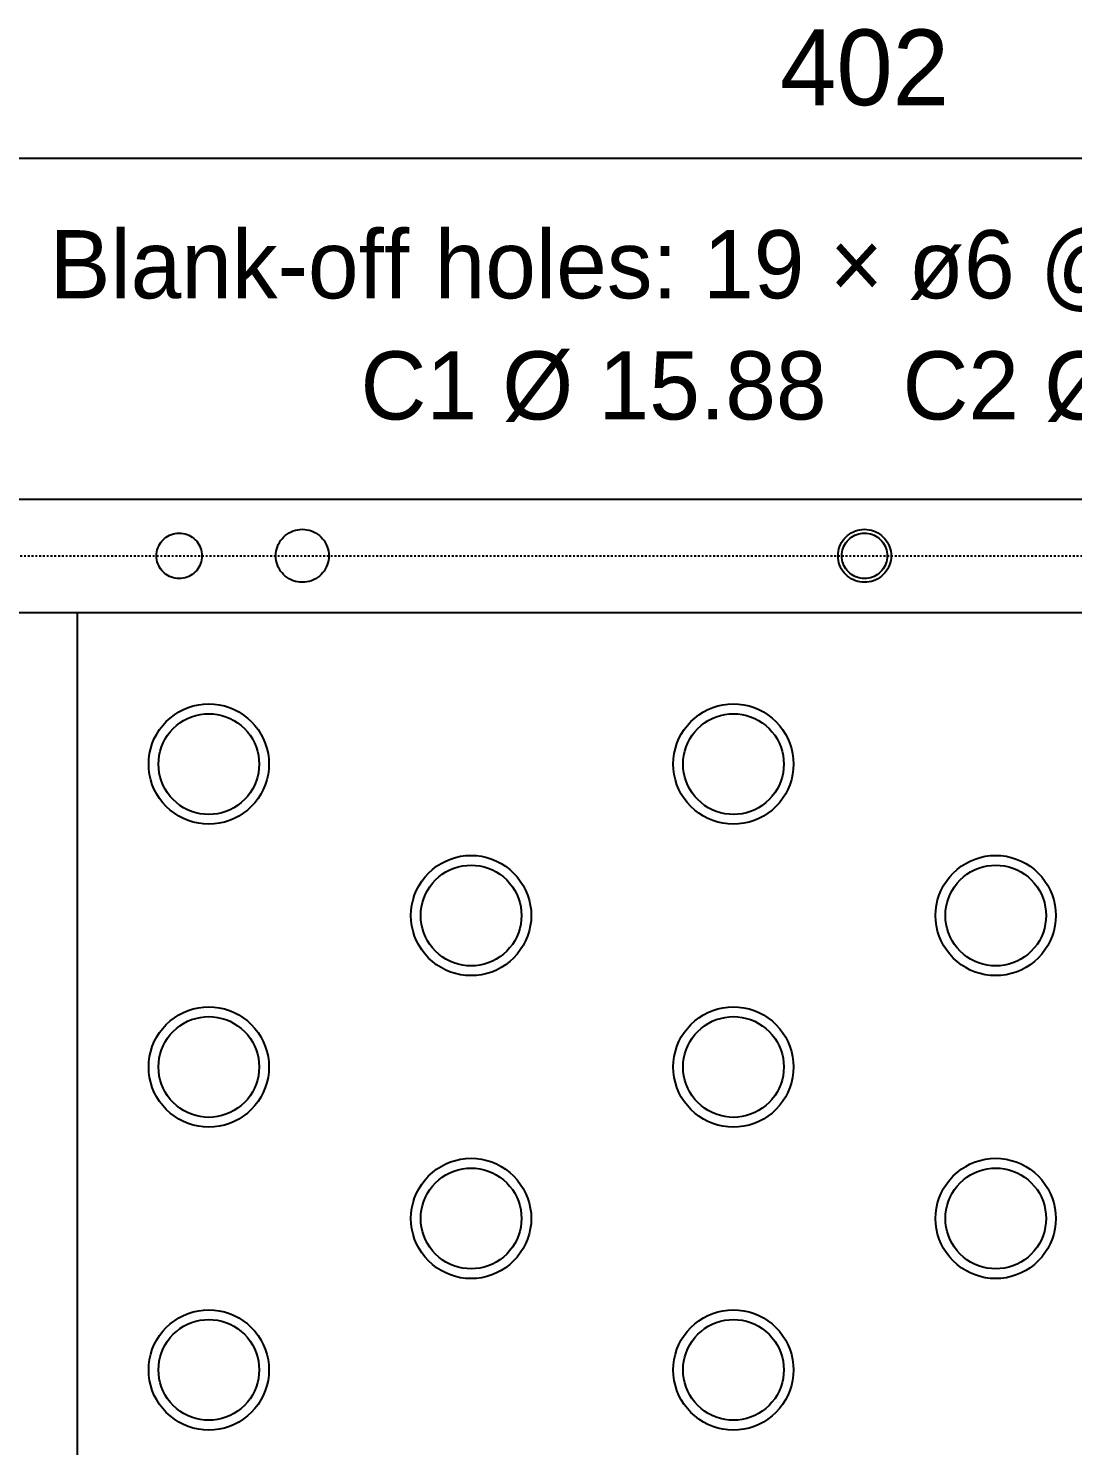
# Model space of a CAD drawing. Header units: millimetres. Extents: x 0 to 2033, y -1000001 to 3212.
# Drawn here: x 210.6 to 348.5, y 3025 to 3212.1 of the extents above; entities that cross this region are included whole.
import ezdxf
from ezdxf.enums import TextEntityAlignment as Align

# ---------------------------------------------------------------- set-up
doc = ezdxf.new("R2010")
doc.units = ezdxf.units.MM
doc.linetypes.add('DASHED', pattern=[0.5, 0.25, -0.25])
doc.layers.add('DRAWING', color=7, linetype='Continuous')
doc.layers.add('TEXT', color=7, linetype='Continuous')

msp = doc.modelspace()

# ---------------------------------------------------------------- linework, layer by layer
at = {"layer": 'DRAWING', "linetype": 'CONTINUOUS', "true_color": 0xff6a00}
msp.add_line((120, 3195), (522, 3195), dxfattribs=at)
at = {"layer": 'DRAWING', "linetype": 'CONTINUOUS', "true_color": 0x111111}
for p, q in [((120, 3150), (522, 3150)), ((120, 3135), (522, 3135))]:
    msp.add_line(p, q, dxfattribs=at)
at = {"layer": 'DRAWING', "linetype": 'DASHED', "true_color": 0xb000ff}
msp.add_line((128, 3142.5), (514, 3142.5), dxfattribs=at)
at = {"layer": 'DRAWING', "linetype": 'CONTINUOUS', "true_color": 0x222222}
for p, q in [((217.08, 3135), (424.92, 3135)), ((217.08, 335), (217.08, 3135))]:
    msp.add_line(p, q, dxfattribs=at)
at = {"layer": 'DRAWING', "linetype": 'CONTINUOUS', "true_color": 0x111111}
for points in [[(250.25, 3142.5), (250.24, 3142.19), (250.2, 3141.89), (250.13, 3141.59), (250.04, 3141.3), (249.92, 3141.02), (249.78, 3140.75), (249.62, 3140.49), (249.43, 3140.25), (249.22, 3140.03), (249, 3139.82), (248.76, 3139.63), (248.5, 3139.47), (248.23, 3139.33), (247.95, 3139.21), (247.66, 3139.12), (247.36, 3139.05), (247.06, 3139.01), (246.75, 3139), (246.44, 3139.01), (246.14, 3139.05), (245.84, 3139.12), (245.55, 3139.21), (245.27, 3139.33), (245, 3139.47), (244.74, 3139.63), (244.5, 3139.82), (244.28, 3140.03), (244.07, 3140.25), (243.88, 3140.49), (243.72, 3140.75), (243.58, 3141.02), (243.46, 3141.3), (243.37, 3141.59), (243.3, 3141.89), (243.26, 3142.19), (243.25, 3142.5), (243.26, 3142.81), (243.3, 3143.11), (243.37, 3143.41), (243.46, 3143.7), (243.58, 3143.98), (243.72, 3144.25), (243.88, 3144.51), (244.07, 3144.75), (244.28, 3144.97), (244.5, 3145.18), (244.74, 3145.37), (245, 3145.53), (245.27, 3145.67), (245.55, 3145.79), (245.84, 3145.88), (246.14, 3145.95), (246.44, 3145.99), (246.75, 3146), (247.06, 3145.99), (247.36, 3145.95), (247.66, 3145.88), (247.95, 3145.79), (248.23, 3145.67), (248.5, 3145.53), (248.76, 3145.37), (249, 3145.18), (249.22, 3144.97), (249.43, 3144.75), (249.62, 3144.51), (249.78, 3144.25), (249.92, 3143.98), (250.04, 3143.7), (250.13, 3143.41), (250.2, 3143.11), (250.24, 3142.81), (250.25, 3142.5)], [(324.5, 3142.5), (324.49, 3142.19), (324.45, 3141.89), (324.38, 3141.59), (324.29, 3141.3), (324.17, 3141.02), (324.03, 3140.75), (323.87, 3140.49), (323.68, 3140.25), (323.47, 3140.03), (323.25, 3139.82), (323.01, 3139.63), (322.75, 3139.47), (322.48, 3139.33), (322.2, 3139.21), (321.91, 3139.12), (321.61, 3139.05), (321.31, 3139.01), (321, 3139), (320.69, 3139.01), (320.39, 3139.05), (320.09, 3139.12), (319.8, 3139.21), (319.52, 3139.33), (319.25, 3139.47), (318.99, 3139.63), (318.75, 3139.82), (318.53, 3140.03), (318.32, 3140.25), (318.13, 3140.49), (317.97, 3140.75), (317.83, 3141.02), (317.71, 3141.3), (317.62, 3141.59), (317.55, 3141.89), (317.51, 3142.19), (317.5, 3142.5), (317.51, 3142.81), (317.55, 3143.11), (317.62, 3143.41), (317.71, 3143.7), (317.83, 3143.98), (317.97, 3144.25), (318.13, 3144.51), (318.32, 3144.75), (318.53, 3144.97), (318.75, 3145.18), (318.99, 3145.37), (319.25, 3145.53), (319.52, 3145.67), (319.8, 3145.79), (320.09, 3145.88), (320.39, 3145.95), (320.69, 3145.99), (321, 3146), (321.31, 3145.99), (321.61, 3145.95), (321.91, 3145.88), (322.2, 3145.79), (322.48, 3145.67), (322.75, 3145.53), (323.01, 3145.37), (323.25, 3145.18), (323.47, 3144.97), (323.68, 3144.75), (323.87, 3144.51), (324.03, 3144.25), (324.17, 3143.98), (324.29, 3143.7), (324.38, 3143.41), (324.45, 3143.11), (324.49, 3142.81), (324.5, 3142.5)], [(233.5, 3142.5), (233.49, 3142.24), (233.45, 3141.98), (233.4, 3141.72), (233.32, 3141.47), (233.22, 3141.23), (233.1, 3141), (232.96, 3140.78), (232.8, 3140.57), (232.62, 3140.38), (232.43, 3140.2), (232.22, 3140.04), (232, 3139.9), (231.77, 3139.78), (231.53, 3139.68), (231.28, 3139.6), (231.02, 3139.55), (230.76, 3139.51), (230.5, 3139.5), (230.24, 3139.51), (229.98, 3139.55), (229.72, 3139.6), (229.47, 3139.68), (229.23, 3139.78), (229, 3139.9), (228.78, 3140.04), (228.57, 3140.2), (228.38, 3140.38), (228.2, 3140.57), (228.04, 3140.78), (227.9, 3141), (227.78, 3141.23), (227.68, 3141.47), (227.6, 3141.72), (227.55, 3141.98), (227.51, 3142.24), (227.5, 3142.5), (227.51, 3142.76), (227.55, 3143.02), (227.6, 3143.28), (227.68, 3143.53), (227.78, 3143.77), (227.9, 3144), (228.04, 3144.22), (228.2, 3144.43), (228.38, 3144.62), (228.57, 3144.8), (228.78, 3144.96), (229, 3145.1), (229.23, 3145.22), (229.47, 3145.32), (229.72, 3145.4), (229.98, 3145.45), (230.24, 3145.49), (230.5, 3145.5), (230.76, 3145.49), (231.02, 3145.45), (231.28, 3145.4), (231.53, 3145.32), (231.77, 3145.22), (232, 3145.1), (232.22, 3144.96), (232.43, 3144.8), (232.62, 3144.62), (232.8, 3144.43), (232.96, 3144.22), (233.1, 3144), (233.22, 3143.77), (233.32, 3143.53), (233.4, 3143.28), (233.45, 3143.02), (233.49, 3142.76), (233.5, 3142.5)], [(324, 3142.5), (323.99, 3142.24), (323.95, 3141.98), (323.9, 3141.72), (323.82, 3141.47), (323.72, 3141.23), (323.6, 3141), (323.46, 3140.78), (323.3, 3140.57), (323.12, 3140.38), (322.93, 3140.2), (322.72, 3140.04), (322.5, 3139.9), (322.27, 3139.78), (322.03, 3139.68), (321.78, 3139.6), (321.52, 3139.55), (321.26, 3139.51), (321, 3139.5), (320.74, 3139.51), (320.48, 3139.55), (320.22, 3139.6), (319.97, 3139.68), (319.73, 3139.78), (319.5, 3139.9), (319.28, 3140.04), (319.07, 3140.2), (318.88, 3140.38), (318.7, 3140.57), (318.54, 3140.78), (318.4, 3141), (318.28, 3141.23), (318.18, 3141.47), (318.1, 3141.72), (318.05, 3141.98), (318.01, 3142.24), (318, 3142.5), (318.01, 3142.76), (318.05, 3143.02), (318.1, 3143.28), (318.18, 3143.53), (318.28, 3143.77), (318.4, 3144), (318.54, 3144.22), (318.7, 3144.43), (318.88, 3144.62), (319.07, 3144.8), (319.28, 3144.96), (319.5, 3145.1), (319.73, 3145.22), (319.97, 3145.32), (320.22, 3145.4), (320.48, 3145.45), (320.74, 3145.49), (321, 3145.5), (321.26, 3145.49), (321.52, 3145.45), (321.78, 3145.4), (322.03, 3145.32), (322.27, 3145.22), (322.5, 3145.1), (322.72, 3144.96), (322.93, 3144.8), (323.12, 3144.62), (323.3, 3144.43), (323.46, 3144.22), (323.6, 3144), (323.72, 3143.77), (323.82, 3143.53), (323.9, 3143.28), (323.95, 3143.02), (323.99, 3142.76), (324, 3142.5)], [(241.05, 3115), (241.02, 3114.42), (240.95, 3113.85), (240.82, 3113.28), (240.65, 3112.73), (240.43, 3112.19), (240.16, 3111.68), (239.85, 3111.19), (239.49, 3110.73), (239.1, 3110.3), (238.67, 3109.91), (238.21, 3109.55), (237.72, 3109.24), (237.21, 3108.97), (236.67, 3108.75), (236.12, 3108.58), (235.55, 3108.45), (234.98, 3108.38), (234.4, 3108.35), (233.82, 3108.38), (233.25, 3108.45), (232.68, 3108.58), (232.13, 3108.75), (231.59, 3108.97), (231.07, 3109.24), (230.59, 3109.55), (230.13, 3109.91), (229.7, 3110.3), (229.31, 3110.73), (228.95, 3111.19), (228.64, 3111.68), (228.37, 3112.19), (228.15, 3112.73), (227.98, 3113.28), (227.85, 3113.85), (227.78, 3114.42), (227.75, 3115), (227.78, 3115.58), (227.85, 3116.15), (227.98, 3116.72), (228.15, 3117.27), (228.37, 3117.81), (228.64, 3118.32), (228.95, 3118.81), (229.31, 3119.27), (229.7, 3119.7), (230.13, 3120.09), (230.59, 3120.45), (231.07, 3120.76), (231.59, 3121.03), (232.13, 3121.25), (232.68, 3121.42), (233.25, 3121.55), (233.82, 3121.62), (234.4, 3121.65), (234.98, 3121.62), (235.55, 3121.55), (236.12, 3121.42), (236.67, 3121.25), (237.21, 3121.03), (237.72, 3120.76), (238.21, 3120.45), (238.67, 3120.09), (239.1, 3119.7), (239.49, 3119.27), (239.85, 3118.81), (240.16, 3118.32), (240.43, 3117.81), (240.65, 3117.27), (240.82, 3116.72), (240.95, 3116.15), (241.02, 3115.58), (241.05, 3115)], [(310.33, 3115), (310.3, 3114.42), (310.23, 3113.85), (310.1, 3113.28), (309.93, 3112.73), (309.71, 3112.19), (309.44, 3111.68), (309.13, 3111.19), (308.77, 3110.73), (308.38, 3110.3), (307.95, 3109.91), (307.49, 3109.55), (307, 3109.24), (306.49, 3108.97), (305.95, 3108.75), (305.4, 3108.58), (304.83, 3108.45), (304.26, 3108.38), (303.68, 3108.35), (303.1, 3108.38), (302.53, 3108.45), (301.96, 3108.58), (301.41, 3108.75), (300.87, 3108.97), (300.36, 3109.24), (299.87, 3109.55), (299.41, 3109.91), (298.98, 3110.3), (298.59, 3110.73), (298.23, 3111.19), (297.92, 3111.68), (297.65, 3112.19), (297.43, 3112.73), (297.26, 3113.28), (297.13, 3113.85), (297.06, 3114.42), (297.03, 3115), (297.06, 3115.58), (297.13, 3116.15), (297.26, 3116.72), (297.43, 3117.27), (297.65, 3117.81), (297.92, 3118.32), (298.23, 3118.81), (298.59, 3119.27), (298.98, 3119.7), (299.41, 3120.09), (299.87, 3120.45), (300.36, 3120.76), (300.87, 3121.03), (301.41, 3121.25), (301.96, 3121.42), (302.53, 3121.55), (303.1, 3121.62), (303.68, 3121.65), (304.26, 3121.62), (304.83, 3121.55), (305.4, 3121.42), (305.95, 3121.25), (306.49, 3121.03), (307, 3120.76), (307.49, 3120.45), (307.95, 3120.09), (308.38, 3119.7), (308.77, 3119.27), (309.13, 3118.81), (309.44, 3118.32), (309.71, 3117.81), (309.93, 3117.27), (310.1, 3116.72), (310.23, 3116.15), (310.3, 3115.58), (310.33, 3115)], [(275.69, 3095), (275.66, 3094.42), (275.59, 3093.85), (275.46, 3093.28), (275.29, 3092.73), (275.07, 3092.19), (274.8, 3091.68), (274.49, 3091.19), (274.13, 3090.73), (273.74, 3090.3), (273.31, 3089.91), (272.85, 3089.55), (272.37, 3089.24), (271.85, 3088.97), (271.31, 3088.75), (270.76, 3088.58), (270.19, 3088.45), (269.62, 3088.38), (269.04, 3088.35), (268.46, 3088.38), (267.89, 3088.45), (267.32, 3088.58), (266.77, 3088.75), (266.23, 3088.97), (265.72, 3089.24), (265.23, 3089.55), (264.77, 3089.91), (264.34, 3090.3), (263.95, 3090.73), (263.59, 3091.19), (263.28, 3091.68), (263.01, 3092.19), (262.79, 3092.73), (262.62, 3093.28), (262.49, 3093.85), (262.42, 3094.42), (262.39, 3095), (262.42, 3095.58), (262.49, 3096.15), (262.62, 3096.72), (262.79, 3097.27), (263.01, 3097.81), (263.28, 3098.32), (263.59, 3098.81), (263.95, 3099.27), (264.34, 3099.7), (264.77, 3100.09), (265.23, 3100.45), (265.72, 3100.76), (266.23, 3101.03), (266.77, 3101.25), (267.32, 3101.42), (267.89, 3101.55), (268.46, 3101.62), (269.04, 3101.65), (269.62, 3101.62), (270.19, 3101.55), (270.76, 3101.42), (271.31, 3101.25), (271.85, 3101.03), (272.37, 3100.76), (272.85, 3100.45), (273.31, 3100.09), (273.74, 3099.7), (274.13, 3099.27), (274.49, 3098.81), (274.8, 3098.32), (275.07, 3097.81), (275.29, 3097.27), (275.46, 3096.72), (275.59, 3096.15), (275.66, 3095.58), (275.69, 3095)], [(344.97, 3095), (344.94, 3094.42), (344.87, 3093.85), (344.74, 3093.28), (344.57, 3092.73), (344.35, 3092.19), (344.08, 3091.68), (343.77, 3091.19), (343.41, 3090.73), (343.02, 3090.3), (342.59, 3089.91), (342.13, 3089.55), (341.64, 3089.24), (341.13, 3088.97), (340.59, 3088.75), (340.04, 3088.58), (339.47, 3088.45), (338.9, 3088.38), (338.32, 3088.35), (337.74, 3088.38), (337.17, 3088.45), (336.6, 3088.58), (336.05, 3088.75), (335.51, 3088.97), (335, 3089.24), (334.51, 3089.55), (334.05, 3089.91), (333.62, 3090.3), (333.23, 3090.73), (332.87, 3091.19), (332.56, 3091.68), (332.29, 3092.19), (332.07, 3092.73), (331.9, 3093.28), (331.77, 3093.85), (331.7, 3094.42), (331.67, 3095), (331.7, 3095.58), (331.77, 3096.15), (331.9, 3096.72), (332.07, 3097.27), (332.29, 3097.81), (332.56, 3098.32), (332.87, 3098.81), (333.23, 3099.27), (333.62, 3099.7), (334.05, 3100.09), (334.51, 3100.45), (335, 3100.76), (335.51, 3101.03), (336.05, 3101.25), (336.6, 3101.42), (337.17, 3101.55), (337.74, 3101.62), (338.32, 3101.65), (338.9, 3101.62), (339.47, 3101.55), (340.04, 3101.42), (340.59, 3101.25), (341.13, 3101.03), (341.64, 3100.76), (342.13, 3100.45), (342.59, 3100.09), (343.02, 3099.7), (343.41, 3099.27), (343.77, 3098.81), (344.08, 3098.32), (344.35, 3097.81), (344.57, 3097.27), (344.74, 3096.72), (344.87, 3096.15), (344.94, 3095.58), (344.97, 3095)], [(241.05, 3075), (241.02, 3074.42), (240.95, 3073.85), (240.82, 3073.28), (240.65, 3072.73), (240.43, 3072.19), (240.16, 3071.68), (239.85, 3071.19), (239.49, 3070.73), (239.1, 3070.3), (238.67, 3069.91), (238.21, 3069.55), (237.72, 3069.24), (237.21, 3068.97), (236.67, 3068.75), (236.12, 3068.58), (235.55, 3068.45), (234.98, 3068.38), (234.4, 3068.35), (233.82, 3068.38), (233.25, 3068.45), (232.68, 3068.58), (232.13, 3068.75), (231.59, 3068.97), (231.07, 3069.24), (230.59, 3069.55), (230.13, 3069.91), (229.7, 3070.3), (229.31, 3070.73), (228.95, 3071.19), (228.64, 3071.68), (228.37, 3072.19), (228.15, 3072.73), (227.98, 3073.28), (227.85, 3073.85), (227.78, 3074.42), (227.75, 3075), (227.78, 3075.58), (227.85, 3076.15), (227.98, 3076.72), (228.15, 3077.27), (228.37, 3077.81), (228.64, 3078.32), (228.95, 3078.81), (229.31, 3079.27), (229.7, 3079.7), (230.13, 3080.09), (230.59, 3080.45), (231.07, 3080.76), (231.59, 3081.03), (232.13, 3081.25), (232.68, 3081.42), (233.25, 3081.55), (233.82, 3081.62), (234.4, 3081.65), (234.98, 3081.62), (235.55, 3081.55), (236.12, 3081.42), (236.67, 3081.25), (237.21, 3081.03), (237.72, 3080.76), (238.21, 3080.45), (238.67, 3080.09), (239.1, 3079.7), (239.49, 3079.27), (239.85, 3078.81), (240.16, 3078.32), (240.43, 3077.81), (240.65, 3077.27), (240.82, 3076.72), (240.95, 3076.15), (241.02, 3075.58), (241.05, 3075)], [(310.33, 3075), (310.3, 3074.42), (310.23, 3073.85), (310.1, 3073.28), (309.93, 3072.73), (309.71, 3072.19), (309.44, 3071.68), (309.13, 3071.19), (308.77, 3070.73), (308.38, 3070.3), (307.95, 3069.91), (307.49, 3069.55), (307, 3069.24), (306.49, 3068.97), (305.95, 3068.75), (305.4, 3068.58), (304.83, 3068.45), (304.26, 3068.38), (303.68, 3068.35), (303.1, 3068.38), (302.53, 3068.45), (301.96, 3068.58), (301.41, 3068.75), (300.87, 3068.97), (300.36, 3069.24), (299.87, 3069.55), (299.41, 3069.91), (298.98, 3070.3), (298.59, 3070.73), (298.23, 3071.19), (297.92, 3071.68), (297.65, 3072.19), (297.43, 3072.73), (297.26, 3073.28), (297.13, 3073.85), (297.06, 3074.42), (297.03, 3075), (297.06, 3075.58), (297.13, 3076.15), (297.26, 3076.72), (297.43, 3077.27), (297.65, 3077.81), (297.92, 3078.32), (298.23, 3078.81), (298.59, 3079.27), (298.98, 3079.7), (299.41, 3080.09), (299.87, 3080.45), (300.36, 3080.76), (300.87, 3081.03), (301.41, 3081.25), (301.96, 3081.42), (302.53, 3081.55), (303.1, 3081.62), (303.68, 3081.65), (304.26, 3081.62), (304.83, 3081.55), (305.4, 3081.42), (305.95, 3081.25), (306.49, 3081.03), (307, 3080.76), (307.49, 3080.45), (307.95, 3080.09), (308.38, 3079.7), (308.77, 3079.27), (309.13, 3078.81), (309.44, 3078.32), (309.71, 3077.81), (309.93, 3077.27), (310.1, 3076.72), (310.23, 3076.15), (310.3, 3075.58), (310.33, 3075)], [(275.69, 3055), (275.66, 3054.42), (275.59, 3053.85), (275.46, 3053.28), (275.29, 3052.73), (275.07, 3052.19), (274.8, 3051.68), (274.49, 3051.19), (274.13, 3050.73), (273.74, 3050.3), (273.31, 3049.91), (272.85, 3049.55), (272.37, 3049.24), (271.85, 3048.97), (271.31, 3048.75), (270.76, 3048.58), (270.19, 3048.45), (269.62, 3048.38), (269.04, 3048.35), (268.46, 3048.38), (267.89, 3048.45), (267.32, 3048.58), (266.77, 3048.75), (266.23, 3048.97), (265.72, 3049.24), (265.23, 3049.55), (264.77, 3049.91), (264.34, 3050.3), (263.95, 3050.73), (263.59, 3051.19), (263.28, 3051.68), (263.01, 3052.19), (262.79, 3052.73), (262.62, 3053.28), (262.49, 3053.85), (262.42, 3054.42), (262.39, 3055), (262.42, 3055.58), (262.49, 3056.15), (262.62, 3056.72), (262.79, 3057.27), (263.01, 3057.81), (263.28, 3058.32), (263.59, 3058.81), (263.95, 3059.27), (264.34, 3059.7), (264.77, 3060.09), (265.23, 3060.45), (265.72, 3060.76), (266.23, 3061.03), (266.77, 3061.25), (267.32, 3061.42), (267.89, 3061.55), (268.46, 3061.62), (269.04, 3061.65), (269.62, 3061.62), (270.19, 3061.55), (270.76, 3061.42), (271.31, 3061.25), (271.85, 3061.03), (272.37, 3060.76), (272.85, 3060.45), (273.31, 3060.09), (273.74, 3059.7), (274.13, 3059.27), (274.49, 3058.81), (274.8, 3058.32), (275.07, 3057.81), (275.29, 3057.27), (275.46, 3056.72), (275.59, 3056.15), (275.66, 3055.58), (275.69, 3055)], [(344.97, 3055), (344.94, 3054.42), (344.87, 3053.85), (344.74, 3053.28), (344.57, 3052.73), (344.35, 3052.19), (344.08, 3051.68), (343.77, 3051.19), (343.41, 3050.73), (343.02, 3050.3), (342.59, 3049.91), (342.13, 3049.55), (341.64, 3049.24), (341.13, 3048.97), (340.59, 3048.75), (340.04, 3048.58), (339.47, 3048.45), (338.9, 3048.38), (338.32, 3048.35), (337.74, 3048.38), (337.17, 3048.45), (336.6, 3048.58), (336.05, 3048.75), (335.51, 3048.97), (335, 3049.24), (334.51, 3049.55), (334.05, 3049.91), (333.62, 3050.3), (333.23, 3050.73), (332.87, 3051.19), (332.56, 3051.68), (332.29, 3052.19), (332.07, 3052.73), (331.9, 3053.28), (331.77, 3053.85), (331.7, 3054.42), (331.67, 3055), (331.7, 3055.58), (331.77, 3056.15), (331.9, 3056.72), (332.07, 3057.27), (332.29, 3057.81), (332.56, 3058.32), (332.87, 3058.81), (333.23, 3059.27), (333.62, 3059.7), (334.05, 3060.09), (334.51, 3060.45), (335, 3060.76), (335.51, 3061.03), (336.05, 3061.25), (336.6, 3061.42), (337.17, 3061.55), (337.74, 3061.62), (338.32, 3061.65), (338.9, 3061.62), (339.47, 3061.55), (340.04, 3061.42), (340.59, 3061.25), (341.13, 3061.03), (341.64, 3060.76), (342.13, 3060.45), (342.59, 3060.09), (343.02, 3059.7), (343.41, 3059.27), (343.77, 3058.81), (344.08, 3058.32), (344.35, 3057.81), (344.57, 3057.27), (344.74, 3056.72), (344.87, 3056.15), (344.94, 3055.58), (344.97, 3055)], [(241.05, 3035), (241.02, 3034.42), (240.95, 3033.85), (240.82, 3033.28), (240.65, 3032.73), (240.43, 3032.19), (240.16, 3031.68), (239.85, 3031.19), (239.49, 3030.73), (239.1, 3030.3), (238.67, 3029.91), (238.21, 3029.55), (237.72, 3029.24), (237.21, 3028.97), (236.67, 3028.75), (236.12, 3028.58), (235.55, 3028.45), (234.98, 3028.38), (234.4, 3028.35), (233.82, 3028.38), (233.25, 3028.45), (232.68, 3028.58), (232.13, 3028.75), (231.59, 3028.97), (231.07, 3029.24), (230.59, 3029.55), (230.13, 3029.91), (229.7, 3030.3), (229.31, 3030.73), (228.95, 3031.19), (228.64, 3031.68), (228.37, 3032.19), (228.15, 3032.73), (227.98, 3033.28), (227.85, 3033.85), (227.78, 3034.42), (227.75, 3035), (227.78, 3035.58), (227.85, 3036.15), (227.98, 3036.72), (228.15, 3037.27), (228.37, 3037.81), (228.64, 3038.32), (228.95, 3038.81), (229.31, 3039.27), (229.7, 3039.7), (230.13, 3040.09), (230.59, 3040.45), (231.07, 3040.76), (231.59, 3041.03), (232.13, 3041.25), (232.68, 3041.42), (233.25, 3041.55), (233.82, 3041.62), (234.4, 3041.65), (234.98, 3041.62), (235.55, 3041.55), (236.12, 3041.42), (236.67, 3041.25), (237.21, 3041.03), (237.72, 3040.76), (238.21, 3040.45), (238.67, 3040.09), (239.1, 3039.7), (239.49, 3039.27), (239.85, 3038.81), (240.16, 3038.32), (240.43, 3037.81), (240.65, 3037.27), (240.82, 3036.72), (240.95, 3036.15), (241.02, 3035.58), (241.05, 3035)], [(310.33, 3035), (310.3, 3034.42), (310.23, 3033.85), (310.1, 3033.28), (309.93, 3032.73), (309.71, 3032.19), (309.44, 3031.68), (309.13, 3031.19), (308.77, 3030.73), (308.38, 3030.3), (307.95, 3029.91), (307.49, 3029.55), (307, 3029.24), (306.49, 3028.97), (305.95, 3028.75), (305.4, 3028.58), (304.83, 3028.45), (304.26, 3028.38), (303.68, 3028.35), (303.1, 3028.38), (302.53, 3028.45), (301.96, 3028.58), (301.41, 3028.75), (300.87, 3028.97), (300.36, 3029.24), (299.87, 3029.55), (299.41, 3029.91), (298.98, 3030.3), (298.59, 3030.73), (298.23, 3031.19), (297.92, 3031.68), (297.65, 3032.19), (297.43, 3032.73), (297.26, 3033.28), (297.13, 3033.85), (297.06, 3034.42), (297.03, 3035), (297.06, 3035.58), (297.13, 3036.15), (297.26, 3036.72), (297.43, 3037.27), (297.65, 3037.81), (297.92, 3038.32), (298.23, 3038.81), (298.59, 3039.27), (298.98, 3039.7), (299.41, 3040.09), (299.87, 3040.45), (300.36, 3040.76), (300.87, 3041.03), (301.41, 3041.25), (301.96, 3041.42), (302.53, 3041.55), (303.1, 3041.62), (303.68, 3041.65), (304.26, 3041.62), (304.83, 3041.55), (305.4, 3041.42), (305.95, 3041.25), (306.49, 3041.03), (307, 3040.76), (307.49, 3040.45), (307.95, 3040.09), (308.38, 3039.7), (308.77, 3039.27), (309.13, 3038.81), (309.44, 3038.32), (309.71, 3037.81), (309.93, 3037.27), (310.1, 3036.72), (310.23, 3036.15), (310.3, 3035.58), (310.33, 3035)]]:
    msp.add_lwpolyline(points, close=True, dxfattribs=at)
at = {"layer": 'DRAWING', "linetype": 'CONTINUOUS', "true_color": 0xff1a1a}
for points in [[(242.34, 3115), (242.31, 3114.31), (242.22, 3113.62), (242.07, 3112.94), (241.86, 3112.28), (241.6, 3111.64), (241.28, 3111.03), (240.9, 3110.45), (240.48, 3109.9), (240.01, 3109.39), (239.5, 3108.92), (238.95, 3108.5), (238.37, 3108.12), (237.76, 3107.8), (237.12, 3107.54), (236.46, 3107.33), (235.78, 3107.18), (235.09, 3107.09), (234.4, 3107.06), (233.71, 3107.09), (233.02, 3107.18), (232.34, 3107.33), (231.68, 3107.54), (231.04, 3107.8), (230.43, 3108.12), (229.85, 3108.5), (229.3, 3108.92), (228.79, 3109.39), (228.32, 3109.9), (227.9, 3110.45), (227.52, 3111.03), (227.2, 3111.64), (226.94, 3112.28), (226.73, 3112.94), (226.58, 3113.62), (226.49, 3114.31), (226.46, 3115), (226.49, 3115.69), (226.58, 3116.38), (226.73, 3117.06), (226.94, 3117.72), (227.2, 3118.36), (227.52, 3118.97), (227.9, 3119.55), (228.32, 3120.1), (228.79, 3120.61), (229.3, 3121.08), (229.85, 3121.5), (230.43, 3121.88), (231.04, 3122.2), (231.68, 3122.46), (232.34, 3122.67), (233.02, 3122.82), (233.71, 3122.91), (234.4, 3122.94), (235.09, 3122.91), (235.78, 3122.82), (236.46, 3122.67), (237.12, 3122.46), (237.76, 3122.2), (238.37, 3121.88), (238.95, 3121.5), (239.5, 3121.08), (240.01, 3120.61), (240.48, 3120.1), (240.9, 3119.55), (241.28, 3118.97), (241.6, 3118.36), (241.86, 3117.72), (242.07, 3117.06), (242.22, 3116.38), (242.31, 3115.69), (242.34, 3115)], [(311.62, 3115), (311.59, 3114.31), (311.5, 3113.62), (311.35, 3112.94), (311.14, 3112.28), (310.88, 3111.64), (310.56, 3111.03), (310.18, 3110.45), (309.76, 3109.9), (309.29, 3109.39), (308.78, 3108.92), (308.23, 3108.5), (307.65, 3108.12), (307.04, 3107.8), (306.4, 3107.54), (305.74, 3107.33), (305.06, 3107.18), (304.37, 3107.09), (303.68, 3107.06), (302.99, 3107.09), (302.3, 3107.18), (301.62, 3107.33), (300.96, 3107.54), (300.32, 3107.8), (299.71, 3108.12), (299.13, 3108.5), (298.58, 3108.92), (298.07, 3109.39), (297.6, 3109.9), (297.18, 3110.45), (296.8, 3111.03), (296.48, 3111.64), (296.22, 3112.28), (296.01, 3112.94), (295.86, 3113.62), (295.77, 3114.31), (295.74, 3115), (295.77, 3115.69), (295.86, 3116.38), (296.01, 3117.06), (296.22, 3117.72), (296.48, 3118.36), (296.8, 3118.97), (297.18, 3119.55), (297.6, 3120.1), (298.07, 3120.61), (298.58, 3121.08), (299.13, 3121.5), (299.71, 3121.88), (300.32, 3122.2), (300.96, 3122.46), (301.62, 3122.67), (302.3, 3122.82), (302.99, 3122.91), (303.68, 3122.94), (304.37, 3122.91), (305.06, 3122.82), (305.74, 3122.67), (306.4, 3122.46), (307.04, 3122.2), (307.65, 3121.88), (308.23, 3121.5), (308.78, 3121.08), (309.29, 3120.61), (309.76, 3120.1), (310.18, 3119.55), (310.56, 3118.97), (310.88, 3118.36), (311.14, 3117.72), (311.35, 3117.06), (311.5, 3116.38), (311.59, 3115.69), (311.62, 3115)], [(276.98, 3095), (276.95, 3094.31), (276.86, 3093.62), (276.71, 3092.94), (276.5, 3092.28), (276.24, 3091.64), (275.92, 3091.03), (275.54, 3090.45), (275.12, 3089.9), (274.65, 3089.39), (274.14, 3088.92), (273.59, 3088.5), (273.01, 3088.12), (272.4, 3087.8), (271.76, 3087.54), (271.1, 3087.33), (270.42, 3087.18), (269.73, 3087.09), (269.04, 3087.06), (268.35, 3087.09), (267.66, 3087.18), (266.98, 3087.33), (266.32, 3087.54), (265.68, 3087.8), (265.07, 3088.12), (264.49, 3088.5), (263.94, 3088.92), (263.43, 3089.39), (262.96, 3089.9), (262.54, 3090.45), (262.16, 3091.03), (261.84, 3091.64), (261.58, 3092.28), (261.37, 3092.94), (261.22, 3093.62), (261.13, 3094.31), (261.1, 3095), (261.13, 3095.69), (261.22, 3096.38), (261.37, 3097.06), (261.58, 3097.72), (261.84, 3098.36), (262.16, 3098.97), (262.54, 3099.55), (262.96, 3100.1), (263.43, 3100.61), (263.94, 3101.08), (264.49, 3101.5), (265.07, 3101.88), (265.68, 3102.2), (266.32, 3102.46), (266.98, 3102.67), (267.66, 3102.82), (268.35, 3102.91), (269.04, 3102.94), (269.73, 3102.91), (270.42, 3102.82), (271.1, 3102.67), (271.76, 3102.46), (272.4, 3102.2), (273.01, 3101.88), (273.59, 3101.5), (274.14, 3101.08), (274.65, 3100.61), (275.12, 3100.1), (275.54, 3099.55), (275.92, 3098.97), (276.24, 3098.36), (276.5, 3097.72), (276.71, 3097.06), (276.86, 3096.38), (276.95, 3095.69), (276.98, 3095)], [(346.26, 3095), (346.23, 3094.31), (346.14, 3093.62), (345.99, 3092.94), (345.78, 3092.28), (345.52, 3091.64), (345.2, 3091.03), (344.82, 3090.45), (344.4, 3089.9), (343.93, 3089.39), (343.42, 3088.92), (342.87, 3088.5), (342.29, 3088.12), (341.68, 3087.8), (341.04, 3087.54), (340.38, 3087.33), (339.7, 3087.18), (339.01, 3087.09), (338.32, 3087.06), (337.63, 3087.09), (336.94, 3087.18), (336.26, 3087.33), (335.6, 3087.54), (334.96, 3087.8), (334.35, 3088.12), (333.77, 3088.5), (333.22, 3088.92), (332.71, 3089.39), (332.24, 3089.9), (331.82, 3090.45), (331.44, 3091.03), (331.12, 3091.64), (330.86, 3092.28), (330.65, 3092.94), (330.5, 3093.62), (330.41, 3094.31), (330.38, 3095), (330.41, 3095.69), (330.5, 3096.38), (330.65, 3097.06), (330.86, 3097.72), (331.12, 3098.36), (331.44, 3098.97), (331.82, 3099.55), (332.24, 3100.1), (332.71, 3100.61), (333.22, 3101.08), (333.77, 3101.5), (334.35, 3101.88), (334.96, 3102.2), (335.6, 3102.46), (336.26, 3102.67), (336.94, 3102.82), (337.63, 3102.91), (338.32, 3102.94), (339.01, 3102.91), (339.7, 3102.82), (340.38, 3102.67), (341.04, 3102.46), (341.68, 3102.2), (342.29, 3101.88), (342.87, 3101.5), (343.42, 3101.08), (343.93, 3100.61), (344.4, 3100.1), (344.82, 3099.55), (345.2, 3098.97), (345.52, 3098.36), (345.78, 3097.72), (345.99, 3097.06), (346.14, 3096.38), (346.23, 3095.69), (346.26, 3095)], [(242.34, 3075), (242.31, 3074.31), (242.22, 3073.62), (242.07, 3072.94), (241.86, 3072.28), (241.6, 3071.64), (241.28, 3071.03), (240.9, 3070.45), (240.48, 3069.9), (240.01, 3069.39), (239.5, 3068.92), (238.95, 3068.5), (238.37, 3068.12), (237.76, 3067.8), (237.12, 3067.54), (236.46, 3067.33), (235.78, 3067.18), (235.09, 3067.09), (234.4, 3067.06), (233.71, 3067.09), (233.02, 3067.18), (232.34, 3067.33), (231.68, 3067.54), (231.04, 3067.8), (230.43, 3068.12), (229.85, 3068.5), (229.3, 3068.92), (228.79, 3069.39), (228.32, 3069.9), (227.9, 3070.45), (227.52, 3071.03), (227.2, 3071.64), (226.94, 3072.28), (226.73, 3072.94), (226.58, 3073.62), (226.49, 3074.31), (226.46, 3075), (226.49, 3075.69), (226.58, 3076.38), (226.73, 3077.06), (226.94, 3077.72), (227.2, 3078.36), (227.52, 3078.97), (227.9, 3079.55), (228.32, 3080.1), (228.79, 3080.61), (229.3, 3081.08), (229.85, 3081.5), (230.43, 3081.88), (231.04, 3082.2), (231.68, 3082.46), (232.34, 3082.67), (233.02, 3082.82), (233.71, 3082.91), (234.4, 3082.94), (235.09, 3082.91), (235.78, 3082.82), (236.46, 3082.67), (237.12, 3082.46), (237.76, 3082.2), (238.37, 3081.88), (238.95, 3081.5), (239.5, 3081.08), (240.01, 3080.61), (240.48, 3080.1), (240.9, 3079.55), (241.28, 3078.97), (241.6, 3078.36), (241.86, 3077.72), (242.07, 3077.06), (242.22, 3076.38), (242.31, 3075.69), (242.34, 3075)], [(311.62, 3075), (311.59, 3074.31), (311.5, 3073.62), (311.35, 3072.94), (311.14, 3072.28), (310.88, 3071.64), (310.56, 3071.03), (310.18, 3070.45), (309.76, 3069.9), (309.29, 3069.39), (308.78, 3068.92), (308.23, 3068.5), (307.65, 3068.12), (307.04, 3067.8), (306.4, 3067.54), (305.74, 3067.33), (305.06, 3067.18), (304.37, 3067.09), (303.68, 3067.06), (302.99, 3067.09), (302.3, 3067.18), (301.62, 3067.33), (300.96, 3067.54), (300.32, 3067.8), (299.71, 3068.12), (299.13, 3068.5), (298.58, 3068.92), (298.07, 3069.39), (297.6, 3069.9), (297.18, 3070.45), (296.8, 3071.03), (296.48, 3071.64), (296.22, 3072.28), (296.01, 3072.94), (295.86, 3073.62), (295.77, 3074.31), (295.74, 3075), (295.77, 3075.69), (295.86, 3076.38), (296.01, 3077.06), (296.22, 3077.72), (296.48, 3078.36), (296.8, 3078.97), (297.18, 3079.55), (297.6, 3080.1), (298.07, 3080.61), (298.58, 3081.08), (299.13, 3081.5), (299.71, 3081.88), (300.32, 3082.2), (300.96, 3082.46), (301.62, 3082.67), (302.3, 3082.82), (302.99, 3082.91), (303.68, 3082.94), (304.37, 3082.91), (305.06, 3082.82), (305.74, 3082.67), (306.4, 3082.46), (307.04, 3082.2), (307.65, 3081.88), (308.23, 3081.5), (308.78, 3081.08), (309.29, 3080.61), (309.76, 3080.1), (310.18, 3079.55), (310.56, 3078.97), (310.88, 3078.36), (311.14, 3077.72), (311.35, 3077.06), (311.5, 3076.38), (311.59, 3075.69), (311.62, 3075)], [(276.98, 3055), (276.95, 3054.31), (276.86, 3053.62), (276.71, 3052.94), (276.5, 3052.28), (276.24, 3051.64), (275.92, 3051.03), (275.54, 3050.45), (275.12, 3049.9), (274.65, 3049.39), (274.14, 3048.92), (273.59, 3048.5), (273.01, 3048.12), (272.4, 3047.8), (271.76, 3047.54), (271.1, 3047.33), (270.42, 3047.18), (269.73, 3047.09), (269.04, 3047.06), (268.35, 3047.09), (267.66, 3047.18), (266.98, 3047.33), (266.32, 3047.54), (265.68, 3047.8), (265.07, 3048.12), (264.49, 3048.5), (263.94, 3048.92), (263.43, 3049.39), (262.96, 3049.9), (262.54, 3050.45), (262.16, 3051.03), (261.84, 3051.64), (261.58, 3052.28), (261.37, 3052.94), (261.22, 3053.62), (261.13, 3054.31), (261.1, 3055), (261.13, 3055.69), (261.22, 3056.38), (261.37, 3057.06), (261.58, 3057.72), (261.84, 3058.36), (262.16, 3058.97), (262.54, 3059.55), (262.96, 3060.1), (263.43, 3060.61), (263.94, 3061.08), (264.49, 3061.5), (265.07, 3061.88), (265.68, 3062.2), (266.32, 3062.46), (266.98, 3062.67), (267.66, 3062.82), (268.35, 3062.91), (269.04, 3062.94), (269.73, 3062.91), (270.42, 3062.82), (271.1, 3062.67), (271.76, 3062.46), (272.4, 3062.2), (273.01, 3061.88), (273.59, 3061.5), (274.14, 3061.08), (274.65, 3060.61), (275.12, 3060.1), (275.54, 3059.55), (275.92, 3058.97), (276.24, 3058.36), (276.5, 3057.72), (276.71, 3057.06), (276.86, 3056.38), (276.95, 3055.69), (276.98, 3055)], [(346.26, 3055), (346.23, 3054.31), (346.14, 3053.62), (345.99, 3052.94), (345.78, 3052.28), (345.52, 3051.64), (345.2, 3051.03), (344.82, 3050.45), (344.4, 3049.9), (343.93, 3049.39), (343.42, 3048.92), (342.87, 3048.5), (342.29, 3048.12), (341.68, 3047.8), (341.04, 3047.54), (340.38, 3047.33), (339.7, 3047.18), (339.01, 3047.09), (338.32, 3047.06), (337.63, 3047.09), (336.94, 3047.18), (336.26, 3047.33), (335.6, 3047.54), (334.96, 3047.8), (334.35, 3048.12), (333.77, 3048.5), (333.22, 3048.92), (332.71, 3049.39), (332.24, 3049.9), (331.82, 3050.45), (331.44, 3051.03), (331.12, 3051.64), (330.86, 3052.28), (330.65, 3052.94), (330.5, 3053.62), (330.41, 3054.31), (330.38, 3055), (330.41, 3055.69), (330.5, 3056.38), (330.65, 3057.06), (330.86, 3057.72), (331.12, 3058.36), (331.44, 3058.97), (331.82, 3059.55), (332.24, 3060.1), (332.71, 3060.61), (333.22, 3061.08), (333.77, 3061.5), (334.35, 3061.88), (334.96, 3062.2), (335.6, 3062.46), (336.26, 3062.67), (336.94, 3062.82), (337.63, 3062.91), (338.32, 3062.94), (339.01, 3062.91), (339.7, 3062.82), (340.38, 3062.67), (341.04, 3062.46), (341.68, 3062.2), (342.29, 3061.88), (342.87, 3061.5), (343.42, 3061.08), (343.93, 3060.61), (344.4, 3060.1), (344.82, 3059.55), (345.2, 3058.97), (345.52, 3058.36), (345.78, 3057.72), (345.99, 3057.06), (346.14, 3056.38), (346.23, 3055.69), (346.26, 3055)], [(242.34, 3035), (242.31, 3034.31), (242.22, 3033.62), (242.07, 3032.94), (241.86, 3032.28), (241.6, 3031.64), (241.28, 3031.03), (240.9, 3030.45), (240.48, 3029.9), (240.01, 3029.39), (239.5, 3028.92), (238.95, 3028.5), (238.37, 3028.12), (237.76, 3027.8), (237.12, 3027.54), (236.46, 3027.33), (235.78, 3027.18), (235.09, 3027.09), (234.4, 3027.06), (233.71, 3027.09), (233.02, 3027.18), (232.34, 3027.33), (231.68, 3027.54), (231.04, 3027.8), (230.43, 3028.12), (229.85, 3028.5), (229.3, 3028.92), (228.79, 3029.39), (228.32, 3029.9), (227.9, 3030.45), (227.52, 3031.03), (227.2, 3031.64), (226.94, 3032.28), (226.73, 3032.94), (226.58, 3033.62), (226.49, 3034.31), (226.46, 3035), (226.49, 3035.69), (226.58, 3036.38), (226.73, 3037.06), (226.94, 3037.72), (227.2, 3038.36), (227.52, 3038.97), (227.9, 3039.55), (228.32, 3040.1), (228.79, 3040.61), (229.3, 3041.08), (229.85, 3041.5), (230.43, 3041.88), (231.04, 3042.2), (231.68, 3042.46), (232.34, 3042.67), (233.02, 3042.82), (233.71, 3042.91), (234.4, 3042.94), (235.09, 3042.91), (235.78, 3042.82), (236.46, 3042.67), (237.12, 3042.46), (237.76, 3042.2), (238.37, 3041.88), (238.95, 3041.5), (239.5, 3041.08), (240.01, 3040.61), (240.48, 3040.1), (240.9, 3039.55), (241.28, 3038.97), (241.6, 3038.36), (241.86, 3037.72), (242.07, 3037.06), (242.22, 3036.38), (242.31, 3035.69), (242.34, 3035)], [(311.62, 3035), (311.59, 3034.31), (311.5, 3033.62), (311.35, 3032.94), (311.14, 3032.28), (310.88, 3031.64), (310.56, 3031.03), (310.18, 3030.45), (309.76, 3029.9), (309.29, 3029.39), (308.78, 3028.92), (308.23, 3028.5), (307.65, 3028.12), (307.04, 3027.8), (306.4, 3027.54), (305.74, 3027.33), (305.06, 3027.18), (304.37, 3027.09), (303.68, 3027.06), (302.99, 3027.09), (302.3, 3027.18), (301.62, 3027.33), (300.96, 3027.54), (300.32, 3027.8), (299.71, 3028.12), (299.13, 3028.5), (298.58, 3028.92), (298.07, 3029.39), (297.6, 3029.9), (297.18, 3030.45), (296.8, 3031.03), (296.48, 3031.64), (296.22, 3032.28), (296.01, 3032.94), (295.86, 3033.62), (295.77, 3034.31), (295.74, 3035), (295.77, 3035.69), (295.86, 3036.38), (296.01, 3037.06), (296.22, 3037.72), (296.48, 3038.36), (296.8, 3038.97), (297.18, 3039.55), (297.6, 3040.1), (298.07, 3040.61), (298.58, 3041.08), (299.13, 3041.5), (299.71, 3041.88), (300.32, 3042.2), (300.96, 3042.46), (301.62, 3042.67), (302.3, 3042.82), (302.99, 3042.91), (303.68, 3042.94), (304.37, 3042.91), (305.06, 3042.82), (305.74, 3042.67), (306.4, 3042.46), (307.04, 3042.2), (307.65, 3041.88), (308.23, 3041.5), (308.78, 3041.08), (309.29, 3040.61), (309.76, 3040.1), (310.18, 3039.55), (310.56, 3038.97), (310.88, 3038.36), (311.14, 3037.72), (311.35, 3037.06), (311.5, 3036.38), (311.59, 3035.69), (311.62, 3035)]]:
    msp.add_lwpolyline(points, close=True, dxfattribs=at)

# ---------------------------------------------------------------- texts
at = {"layer": 'TEXT', "true_color": 0xff6a00}
for s, height, p in [('402', 10, (321, 3207)), ('Blank-off holes: 19 × ø6 @ 150mm pitch', 9, (321, 3181)), ('C1 Ø 15.88   C2 Ø 14.50', 9, (321, 3165))]:
    msp.add_text(s, height=height, dxfattribs=at).set_placement(p, align=Align.MIDDLE_CENTER)

doc.saveas('drawing.dxf')
